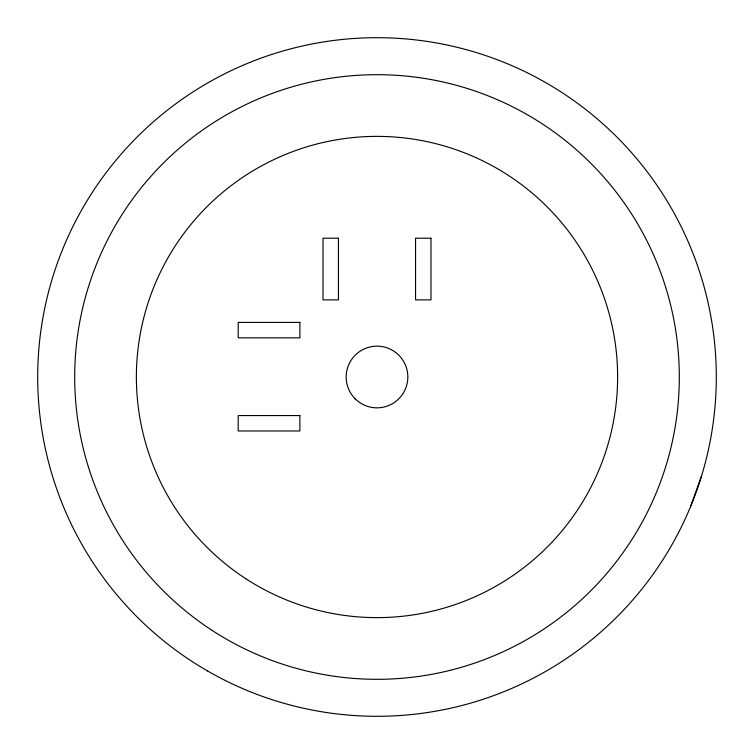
<?xml version="1.0" encoding="UTF-8"?>
<svg xmlns="http://www.w3.org/2000/svg" width="754" height="754" viewBox="0 0 754 754"><rect width="100%" height="100%" fill="white"/><g stroke="black" fill="none" stroke-linecap="round" stroke-linejoin="round"><path stroke-width="1.13" d="M690.476 506.848L701.691 475.491M338.442 238.198L323.023 238.198L323.023 299.885L338.442 299.885L338.442 238.198M430.977 238.198L415.558 238.198L415.558 299.885L430.977 299.885L430.977 238.198M299.885 322.401L238.198 322.401L238.198 337.83L299.885 337.83L299.885 322.401M299.885 415.558L238.198 415.558L238.198 430.977L299.885 430.977L299.885 415.558M355.191 398.809A30.848 30.848 0 0 0 406.792 384.983A30.848 30.848 0 0 0 369.017 347.208A30.848 30.848 0 0 0 355.191 398.809M207.35 670.843A339.3 339.3 0 0 0 716.3 377A339.3 339.3 0 0 0 207.35 83.157A339.3 339.3 0 0 0 207.35 670.843M212.223 630.457A302.316 302.316 0 0 0 678.892 392.975A302.316 302.316 0 0 0 239.885 107.568A302.316 302.316 0 0 0 212.223 630.457M245.842 578.742A240.63 240.63 0 0 0 617.29 389.714A240.63 240.63 0 0 0 267.868 162.544A240.63 240.63 0 0 0 245.842 578.742"/></g></svg>
